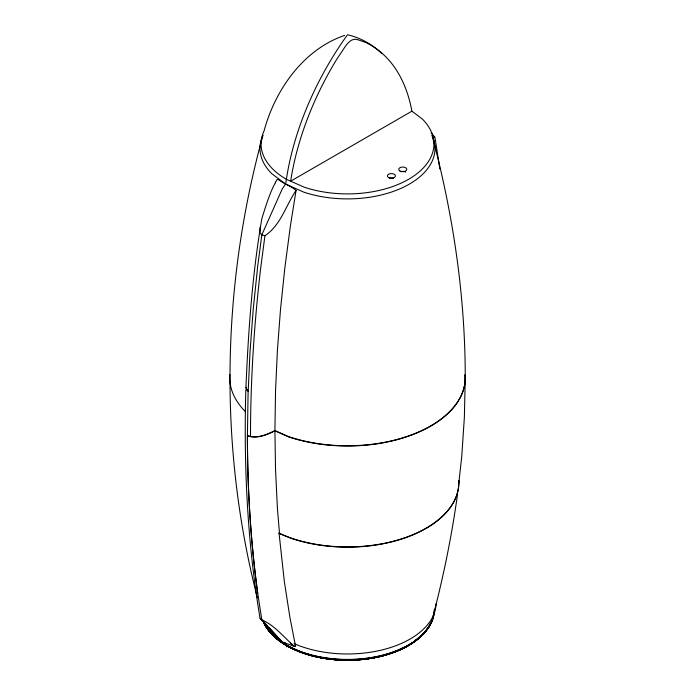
<?xml version="1.0" encoding="UTF-8"?>
<svg xmlns="http://www.w3.org/2000/svg" width="695" height="695" viewBox="0 0 695 695"><rect width="100%" height="100%" fill="white"/><g stroke="black" fill="none" stroke-linecap="round" stroke-linejoin="round"><path stroke-width="1.04" d="M260.06 227.308L260.043 232.903L261.833 234.849L264.943 235.735C280.745 225.267 285.897 205.477 296.07 190.404C290.788 185.826 283.769 183.801 278.217 179.475L277.149 179.475C270.025 191.499 266.115 205.181 261.885 218.439C252.363 273.952 248.367 330.342 245.978 386.576L246.404 388.965L248.219 390.746M245.813 390.095C243.684 466.371 247.394 542.977 260.06 618.298L274.012 633.831M458.752 480.827A111.313 64.261 0 0 1 404.716 538.034A111.313 64.261 0 0 1 291.848 538.564L279.06 533.291L284.385 581.897L289.919 617.455L295.601 646.532L282.205 642.197L261.833 619.888L257.723 593.226A1384.744 799.485 -60 0 1 247.42 435.565L248.063 394.152L250 352.052L253.223 309.318L257.723 266.003L261.833 234.849L282.205 189.023L285.471 184.175M247.42 435.565C256.62 438.945 266.663 434.749 274.916 430.579L275.533 390.955L277.383 350.671L280.476 309.788L284.785 268.348L290.328 226.405L296.07 190.404M465.242 378.037L464.373 417.304L461.749 456.511L458.813 482.912M264.943 235.735L260.799 267.158A1383.849 798.972 -60 0 0 250.495 436.616M457.388 495.37C451.689 536.045 443.497 576.346 433.081 616.065M465.242 377.785C465.285 295.888 453.114 214.338 432.038 135.29A87.518 50.526 0 0 1 400.78 188.449A87.518 50.526 0 0 1 303.741 192.124L285.619 184.097L286.383 179.284A212.722 122.815 -60 0 1 347.5 34.75A212.722 122.815 -60 0 1 381.772 53.602M411.9 111.183L290.666 181.178A212.722 122.815 -60 0 1 336.797 59.214L344.607 47.468C347.552 43.099 351.896 37.547 357.96 39.763L365.77 42.491A212.722 122.815 -60 0 1 411.9 111.183L422.352 119.045A86.432 49.901 0 0 1 408.617 179.284A86.432 49.901 0 0 1 304.28 187.216L286.383 179.284A86.432 49.901 0 0 1 264.013 131.077C275.02 90.107 303.255 49.493 344.685 35.376M286.383 646.854L287.895 645.985M465.12 374.918A117.742 67.98 0 0 1 408.695 436.113A117.742 67.98 0 0 1 288.625 436.903L274.916 430.831C266.663 435.001 256.62 439.197 247.42 435.817A1384.744 799.485 -60 0 0 257.723 593.478M288.147 645.751L286.462 645.473L285.645 643.066L282.205 641.945L269.104 627.602M295.601 646.532L294.063 646.15C283.673 637.08 274.803 625.387 261.833 619.888M274.916 430.579L288.625 436.651A117.742 67.98 0 0 0 408.695 435.861A117.742 67.98 0 0 0 465.12 374.666M285.619 184.097L271.71 173.628A87.518 50.526 0 0 1 262.962 135.29C221.557 285.697 218.551 446.572 257.385 597.848M433.167 135.925L434.358 137.028M248.185 391.424L246.369 389.643L245.943 387.254M267.653 626.013L260.06 618.298M431.126 132.745L434.94 137.271L439.379 165.844M290.371 642.788L292.969 646.055M275.359 182.168L275.524 182.802M275.359 635.1L275.524 635.734M439.544 166.904L439.796 169.015M279.468 533.082L277.383 507.889L275.533 469.742L274.916 430.831M400.754 171.708A4.014 2.32 0 0 1 405.602 172.073M389.4 178.267A4.014 2.32 0 0 1 393.413 178.267M245.535 411.77A117.742 67.98 0 0 1 229.88 374.666M430.24 623.589A85.65 49.449 0 0 1 427.234 628.853M426 630.574A85.65 49.449 0 0 1 347.5 660.241A85.268 49.223 0 0 1 272.127 634.04M269 630.574A85.65 49.449 0 0 0 347.5 660.241A85.268 49.223 0 0 0 422.873 634.04M267.766 628.853A85.65 49.449 0 0 1 264.76 623.589M427.99 627.272A85.268 49.223 0 0 1 425.644 630.712M269.356 630.712A85.268 49.223 0 0 1 267.01 627.272M430.579 623.38A86.006 49.658 0 0 1 347.5 660.18A86.006 49.658 0 0 1 264.421 623.38M432.976 617.933A86.597 49.997 0 0 1 351.852 659.833A86.597 49.997 0 0 1 263.857 622.842M434.323 609.558A86.823 50.127 0 0 1 358.829 659.251A86.823 50.127 0 0 1 263.64 622.529M434.497 609.194A86.997 50.222 0 0 1 358.855 658.99A86.997 50.222 0 0 1 263.466 622.19M420.979 635.708A84.842 48.989 0 0 1 414.811 641.033M413.073 642.302A84.842 48.989 0 0 1 281.927 642.302M280.189 641.033A84.842 48.989 0 0 1 274.021 635.708M432.073 620.209A86.328 49.84 0 0 1 350.098 660.042A86.328 49.84 0 0 1 264.117 623.128M402.405 648.14A83.939 48.459 0 0 1 399.564 649.495M397.618 650.355A83.939 48.459 0 0 1 394.621 651.589M392.579 652.362A83.939 48.459 0 0 1 389.469 653.448M388.522 653.76A83.939 48.459 0 0 1 384.648 654.942M382.658 655.489A83.939 48.459 0 0 1 369.227 658.295M366.195 658.721A83.939 48.459 0 0 1 361.061 659.303M356.891 659.642A83.939 48.459 0 0 1 351.661 659.885M343.339 659.885A83.939 48.459 0 0 1 338.109 659.642M333.939 659.303A83.939 48.459 0 0 1 328.805 658.721M325.773 658.295A83.939 48.459 0 0 1 312.342 655.489M310.352 654.942A83.939 48.459 0 0 1 306.478 653.76M305.531 653.448A83.939 48.459 0 0 1 302.421 652.362M300.379 651.589A83.939 48.459 0 0 1 297.382 650.355M295.436 649.495A83.939 48.459 0 0 1 292.595 648.14M436.078 603.851A88.604 51.152 0 0 1 386.168 648.852A88.604 51.152 0 0 1 294.055 643.631M418.451 637.767A84.399 48.728 0 0 1 414.463 641.033M410.024 644.1A84.399 48.728 0 0 1 369.349 658.434M368.333 658.591A84.399 48.728 0 0 1 361.131 659.459M359.037 659.642A84.399 48.728 0 0 1 351.679 660.042M349.585 660.085A84.399 48.728 0 0 1 345.415 660.085M343.321 660.042A84.399 48.728 0 0 1 335.963 659.642M333.869 659.459A84.399 48.728 0 0 1 326.667 658.591M325.651 658.434A84.399 48.728 0 0 1 284.976 644.1M280.537 641.033A84.399 48.728 0 0 1 276.549 637.767M458.752 480.575A111.313 64.261 0 0 1 397.801 539.989A111.313 64.261 0 0 1 278.773 533.213M388.566 177.538A4.014 2.32 0 0 0 395.281 176.504A4.014 2.32 0 0 0 390.373 173.663A4.014 2.32 0 0 0 388.566 177.538M399.92 170.987A4.014 2.32 0 0 0 406.636 169.945A4.014 2.32 0 0 0 401.719 167.104A4.014 2.32 0 0 0 399.92 170.987"/></g></svg>
